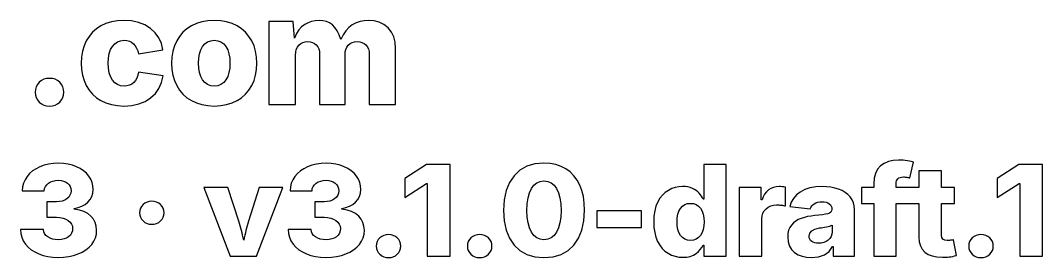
# Model space of a CAD drawing. Header units: metres. Extents: x 0.8 to 79.1, y 0.8 to 12.
# Drawn here: x 41.35 to 79.08, y 1.8 to 10.56 of the extents above; entities that cross this region are included whole.
import ezdxf

# ---------------------------------------------------------------- set-up
doc = ezdxf.new("R2010")
doc.units = ezdxf.units.M

msp = doc.modelspace()

# ---------------------------------------------------------------- linework, layer by layer
for p, q in [((44.1536, 10.2516), (44.0076, 10.1228)), ((44.32, 10.3608), (44.1536, 10.2516)), ((44.5053, 10.4477), (44.32, 10.3608)), ((44.7078, 10.5098), (44.5053, 10.4477)), ((44.9274, 10.547), (44.7078, 10.5098)), ((45.1643, 10.5594), (44.9274, 10.547)), ((45.451, 10.5411), (45.1643, 10.5594)), ((45.7108, 10.4861), (45.451, 10.5411)), ((45.9439, 10.3945), (45.7108, 10.4861)), ((46.1501, 10.2663), (45.9439, 10.3945)), ((46.3234, 10.1067), (46.1501, 10.2663)), ((47.4924, 10.2516), (47.3465, 10.1228)), ((47.6589, 10.3608), (47.4924, 10.2516)), ((47.8442, 10.4477), (47.6589, 10.3608)), ((48.0466, 10.5098), (47.8442, 10.4477)), ((48.2663, 10.547), (48.0466, 10.5098)), ((48.5031, 10.5594), (48.2663, 10.547)), ((48.7399, 10.547), (48.5031, 10.5594)), ((48.9592, 10.5098), (48.7399, 10.547)), ((49.1613, 10.4477), (48.9592, 10.5098)), ((49.3459, 10.3608), (49.1613, 10.4477)), ((49.5118, 10.2516), (49.3459, 10.3608)), ((49.6573, 10.1228), (49.5118, 10.2516)), ((51.4208, 10.5211), (50.5205, 10.5211)), ((50.5205, 10.5211), (50.5205, 7.45805)), ((51.4657, 9.91286), (51.4208, 10.5211)), ((51.6238, 10.2098), (51.5375, 10.0734)), ((51.7247, 10.322), (51.6238, 10.2098)), ((51.8401, 10.4101), (51.7247, 10.322)), ((51.9652, 10.4767), (51.8401, 10.4101)), ((52.095, 10.5242), (51.9652, 10.4767)), ((52.2296, 10.5527), (52.095, 10.5242)), ((52.3688, 10.5622), (52.2296, 10.5527)), ((52.5113, 10.5517), (52.3688, 10.5622)), ((52.6413, 10.5204), (52.5113, 10.5517)), ((52.7588, 10.4682), (52.6413, 10.5204)), ((52.8639, 10.3951), (52.7588, 10.4682)), ((52.9576, 10.2985), (52.8639, 10.3951)), ((53.0409, 10.1759), (52.9576, 10.2985)), ((53.4677, 10.3003), (53.3537, 10.1776)), ((53.5987, 10.3964), (53.4677, 10.3003)), ((53.7406, 10.4689), (53.5987, 10.3964)), ((53.8873, 10.5208), (53.7406, 10.4689)), ((54.0386, 10.5518), (53.8873, 10.5208)), ((54.1947, 10.5622), (54.0386, 10.5518)), ((54.405, 10.5449), (54.1947, 10.5622)), ((54.5954, 10.493), (54.405, 10.5449)), ((54.7661, 10.4065), (54.5954, 10.493)), ((54.9169, 10.2855), (54.7661, 10.4065)), ((55.0403, 10.1341), (54.9169, 10.2855)), ((43.8822, 9.97423), (43.7773, 9.806)), ((44.0076, 10.1228), (43.8822, 9.97423)), ((44.9265, 9.77211), (45.0431, 9.81398)), ((45.0431, 9.81398), (45.1755, 9.82794)), ((45.1755, 9.82794), (45.2783, 9.81972)), ((45.2783, 9.81972), (45.3707, 9.79506)), ((46.4576, 9.92107), (46.3234, 10.1067)), ((46.5527, 9.70941), (46.4576, 9.92107)), ((47.2211, 9.97423), (47.1161, 9.806)), ((47.3465, 10.1228), (47.2211, 9.97423)), ((48.2556, 9.7704), (48.3711, 9.81355)), ((48.3711, 9.81355), (48.5031, 9.82794)), ((48.5031, 9.82794), (48.6351, 9.81355)), ((48.6351, 9.81355), (48.7506, 9.7704)), ((49.7824, 9.97423), (49.6573, 10.1228)), ((49.8872, 9.806), (49.7824, 9.97423)), ((51.5375, 10.0734), (51.4657, 9.91286)), ((53.1139, 10.0272), (53.0409, 10.1759)), ((53.1766, 9.85258), (53.1139, 10.0272)), ((53.2566, 10.0284), (53.1766, 9.85258)), ((53.3537, 10.1776), (53.2566, 10.0284)), ((55.1284, 9.9567), (55.0403, 10.1341)), ((55.1812, 9.75327), (55.1284, 9.9567)), ((43.6945, 9.62073), (43.6353, 9.42108)), ((43.7773, 9.806), (43.6945, 9.62073)), ((44.625, 9.33784), (44.6732, 9.4821)), ((44.6732, 9.4821), (44.7407, 9.60461)), ((44.7407, 9.60461), (44.8257, 9.70232)), ((44.8257, 9.70232), (44.9265, 9.77211)), ((45.3707, 9.79506), (45.4529, 9.75395)), ((45.4529, 9.75395), (45.5246, 9.6964)), ((45.5246, 9.6964), (45.5859, 9.62381)), ((45.5859, 9.62381), (45.6365, 9.53751)), ((45.6365, 9.53751), (45.6764, 9.4375)), ((45.6764, 9.4375), (45.7056, 9.32381)), ((45.7056, 9.32381), (46.6087, 9.47174)), ((46.6087, 9.47174), (46.5527, 9.70941)), ((47.0333, 9.62073), (46.9742, 9.42108)), ((47.1161, 9.806), (47.0333, 9.62073)), ((47.9625, 9.32928), (48.009, 9.47313)), ((48.009, 9.47313), (48.074, 9.59779)), ((48.074, 9.59779), (48.1565, 9.69847)), ((48.1565, 9.69847), (48.2556, 9.7704)), ((48.7506, 9.7704), (48.8497, 9.69847)), ((48.8497, 9.69847), (48.9322, 9.59779)), ((48.9322, 9.59779), (48.9973, 9.47313)), ((48.9973, 9.47313), (49.0437, 9.32928)), ((49.9701, 9.62073), (49.8872, 9.806)), ((50.0292, 9.42108), (49.9701, 9.62073)), ((51.5073, 9.39093), (51.5313, 9.49092)), ((51.5313, 9.49092), (51.5711, 9.57722)), ((51.5711, 9.57722), (51.627, 9.64983)), ((51.627, 9.64983), (51.6952, 9.70737)), ((51.6952, 9.70737), (51.7725, 9.74847)), ((51.7725, 9.74847), (51.8586, 9.77315)), ((51.8586, 9.77315), (51.9537, 9.78136)), ((51.9537, 9.78136), (52.046, 9.77356)), ((52.046, 9.77356), (52.1294, 9.75018)), ((52.1294, 9.75018), (52.2038, 9.71123)), ((52.2038, 9.71123), (52.2693, 9.65669)), ((52.2693, 9.65669), (52.3226, 9.58896)), ((52.3226, 9.58896), (52.3608, 9.51045)), ((52.3608, 9.51045), (52.3837, 9.42114)), ((53.3384, 9.4006), (53.361, 9.494)), ((53.361, 9.494), (53.3987, 9.57661)), ((53.3987, 9.57661), (53.4514, 9.64845)), ((53.4514, 9.64845), (53.5172, 9.70659)), ((53.5172, 9.70659), (53.5938, 9.74814)), ((53.5938, 9.74814), (53.6813, 9.77306)), ((53.6813, 9.77306), (53.7796, 9.78136)), ((53.7796, 9.78136), (53.8721, 9.77382)), ((53.8721, 9.77382), (53.956, 9.75122)), ((53.956, 9.75122), (54.0312, 9.71355)), ((54.0312, 9.71355), (54.0979, 9.66081)), ((54.0979, 9.66081), (54.1525, 9.59351)), ((54.1525, 9.59351), (54.1916, 9.51218)), ((54.1916, 9.51218), (54.215, 9.41679)), ((55.1988, 9.52382), (55.1812, 9.75327)), ((55.1988, 7.45805), (55.1988, 9.52382)), ((43.5998, 9.20703), (43.588, 8.97859)), ((43.6353, 9.42108), (43.5998, 9.20703)), ((44.5865, 8.98409), (44.5961, 9.17183)), ((44.5961, 9.17183), (44.625, 9.33784)), ((46.9387, 9.20703), (46.9268, 8.97859)), ((46.9742, 9.42108), (46.9387, 9.20703)), ((47.9254, 8.98409), (47.9346, 9.16628)), ((47.9346, 9.16628), (47.9625, 9.32928)), ((49.0437, 9.32928), (49.0716, 9.16628)), ((49.0716, 9.16628), (49.0809, 8.98409)), ((50.0647, 9.20703), (50.0292, 9.42108)), ((50.0766, 8.97859), (50.0647, 9.20703)), ((51.4994, 9.27722), (51.5073, 9.39093)), ((51.4994, 7.45805), (51.4994, 9.27722)), ((52.3837, 9.42114), (52.3913, 9.32106)), ((52.3913, 9.32106), (52.3913, 7.45805)), ((53.3308, 9.29642), (53.3384, 9.4006)), ((53.3308, 7.45805), (53.3308, 9.29642)), ((54.215, 9.41679), (54.2227, 9.30736)), ((54.2227, 9.30736), (54.2227, 7.45805)), ((43.588, 8.97859), (43.5998, 8.75026)), ((43.5998, 8.75026), (43.6353, 8.53648)), ((44.5961, 8.79718), (44.5865, 8.98409)), ((44.625, 8.631), (44.5961, 8.79718)), ((46.9268, 8.97859), (46.9387, 8.75026)), ((46.9387, 8.75026), (46.9742, 8.53648)), ((47.9346, 8.80165), (47.9254, 8.98409)), ((47.9625, 8.63786), (47.9346, 8.80165)), ((49.0716, 8.80165), (49.0437, 8.63786)), ((49.0809, 8.98409), (49.0716, 8.80165)), ((50.0292, 8.53648), (50.0647, 8.75026)), ((50.0647, 8.75026), (50.0766, 8.97859)), ((42.1247, 8.34), (42.0438, 8.27586)), ((42.2145, 8.38582), (42.1247, 8.34)), ((42.3133, 8.4133), (42.2145, 8.38582)), ((42.421, 8.42247), (42.3133, 8.4133)), ((42.5287, 8.4133), (42.421, 8.42247)), ((42.6275, 8.38582), (42.5287, 8.4133)), ((42.7173, 8.34), (42.6275, 8.38582)), ((42.7982, 8.27586), (42.7173, 8.34)), ((43.6353, 8.53648), (43.6945, 8.33725)), ((43.6945, 8.33725), (43.7773, 8.15256)), ((44.6732, 8.48552), (44.625, 8.631)), ((44.7407, 8.36078), (44.6732, 8.48552)), ((44.8257, 8.2607), (44.7407, 8.36078)), ((45.5898, 8.34438), (45.5275, 8.26903)), ((45.6407, 8.43341), (45.5898, 8.34438)), ((45.6802, 8.53615), (45.6407, 8.43341)), ((45.7084, 8.65257), (45.6802, 8.53615)), ((46.6115, 8.51013), (45.7084, 8.65257)), ((46.5556, 8.2662), (46.6115, 8.51013)), ((46.9742, 8.53648), (47.0333, 8.33725)), ((47.0333, 8.33725), (47.1161, 8.15256)), ((48.009, 8.49274), (47.9625, 8.63786)), ((48.074, 8.36627), (48.009, 8.49274)), ((48.1565, 8.26379), (48.074, 8.36627)), ((48.9322, 8.36627), (48.8497, 8.26379)), ((48.9973, 8.49274), (48.9322, 8.36627)), ((49.0437, 8.63786), (48.9973, 8.49274)), ((49.8872, 8.15256), (49.9701, 8.33725)), ((49.9701, 8.33725), (50.0292, 8.53648)), ((41.9005, 8.01517), (41.8909, 7.91013)), ((41.9291, 8.11115), (41.9005, 8.01517)), ((41.9769, 8.19804), (41.9291, 8.11115)), ((42.0438, 8.27586), (41.9769, 8.19804)), ((42.8651, 8.19804), (42.7982, 8.27586)), ((42.9129, 8.11115), (42.8651, 8.19804)), ((42.9415, 8.01517), (42.9129, 8.11115)), ((42.9511, 7.91013), (42.9415, 8.01517)), ((43.7773, 8.15256), (43.8822, 7.98492)), ((43.8822, 7.98492), (44.0076, 7.83681)), ((44.9265, 8.18922), (44.8257, 8.2607)), ((45.0431, 8.14633), (44.9265, 8.18922)), ((45.1755, 8.13203), (45.0431, 8.14633)), ((45.2785, 8.14059), (45.1755, 8.13203)), ((45.3714, 8.16629), (45.2785, 8.14059)), ((45.4545, 8.20909), (45.3714, 8.16629)), ((45.5275, 8.26903), (45.4545, 8.20909)), ((46.327, 7.86003), (46.4607, 8.0495)), ((46.4607, 8.0495), (46.5556, 8.2662)), ((47.1161, 8.15256), (47.2211, 7.98492)), ((47.2211, 7.98492), (47.3465, 7.83681)), ((48.2556, 8.1906), (48.1565, 8.26379)), ((48.3711, 8.14668), (48.2556, 8.1906)), ((48.5031, 8.13203), (48.3711, 8.14668)), ((48.6351, 8.14668), (48.5031, 8.13203)), ((48.7506, 8.1906), (48.6351, 8.14668)), ((48.8497, 8.26379), (48.7506, 8.1906)), ((49.6573, 7.83681), (49.7824, 7.98492)), ((49.7824, 7.98492), (49.8872, 8.15256)), ((41.8909, 7.91013), (41.9005, 7.80627)), ((41.9005, 7.80627), (41.9291, 7.71114)), ((41.9291, 7.71114), (41.9769, 7.62476)), ((41.9769, 7.62476), (42.0438, 7.5471)), ((42.0438, 7.5471), (42.1247, 7.48297)), ((42.7173, 7.48297), (42.7982, 7.5471)), ((42.7982, 7.5471), (42.8651, 7.62476)), ((42.8651, 7.62476), (42.9129, 7.71114)), ((42.9129, 7.71114), (42.9415, 7.80627)), ((42.9415, 7.80627), (42.9511, 7.91013)), ((44.0076, 7.83681), (44.1536, 7.70822)), ((44.1536, 7.70822), (44.32, 7.59914)), ((44.32, 7.59914), (44.5053, 7.51225)), ((45.7147, 7.47485), (45.9483, 7.56775)), ((45.9483, 7.56775), (46.1543, 7.69778)), ((46.1543, 7.69778), (46.327, 7.86003)), ((47.3465, 7.83681), (47.4924, 7.70822)), ((47.4924, 7.70822), (47.6589, 7.59914)), ((47.6589, 7.59914), (47.8442, 7.51225)), ((49.1613, 7.51225), (49.3459, 7.59914)), ((49.3459, 7.59914), (49.5118, 7.70822)), ((49.5118, 7.70822), (49.6573, 7.83681)), ((42.1247, 7.48297), (42.2145, 7.43718)), ((42.2145, 7.43718), (42.3133, 7.4097)), ((42.3133, 7.4097), (42.421, 7.40053)), ((42.421, 7.40053), (42.5287, 7.4097)), ((42.5287, 7.4097), (42.6275, 7.43718)), ((42.6275, 7.43718), (42.7173, 7.48297)), ((44.5053, 7.51225), (44.7078, 7.45018)), ((44.7078, 7.45018), (44.9274, 7.41295)), ((44.9274, 7.41295), (45.1643, 7.40053)), ((45.1643, 7.40053), (45.4533, 7.41911)), ((45.4533, 7.41911), (45.7147, 7.47485)), ((47.8442, 7.51225), (48.0466, 7.45018)), ((48.0466, 7.45018), (48.2663, 7.41295)), ((48.2663, 7.41295), (48.5031, 7.40053)), ((48.5031, 7.40053), (48.7399, 7.41295)), ((48.7399, 7.41295), (48.9592, 7.45018)), ((48.9592, 7.45018), (49.1613, 7.51225)), ((50.5205, 7.45805), (51.4994, 7.45805)), ((52.3913, 7.45805), (53.3308, 7.45805)), ((54.2227, 7.45805), (55.1988, 7.45805)), ((42.7512, 5.28662), (42.5646, 5.27844)), ((42.9349, 5.27864), (42.7512, 5.28662)), ((52.6339, 5.28662), (52.4474, 5.27844)), ((52.8176, 5.27864), (52.6339, 5.28662)), ((60.6745, 5.28662), (60.3404, 5.25787)), ((60.902, 5.27367), (60.6745, 5.28662)), ((73.3911, 5.34636), (73.2363, 5.27875)), ((73.5646, 5.38692), (73.3911, 5.34636)), ((73.7566, 5.40044), (73.5646, 5.38692)), ((73.8439, 5.3988), (73.7566, 5.40044)), ((73.9285, 5.39389), (73.8439, 5.3988)), ((74.0105, 5.38571), (73.9285, 5.39389)), ((74.0897, 5.37425), (74.0105, 5.38571)), ((74.1625, 5.36153), (74.0897, 5.37425)), ((74.2251, 5.3495), (74.1625, 5.36153)), ((74.1855, 4.74695), (74.3197, 5.32759)), ((74.2775, 5.3382), (74.2251, 5.3495)), ((74.3197, 5.32759), (74.2775, 5.3382)), ((41.798, 4.99998), (41.6873, 4.90356)), ((41.9246, 5.08401), (41.798, 4.99998)), ((42.067, 5.15567), (41.9246, 5.08401)), ((42.2225, 5.21295), (42.067, 5.15567)), ((42.3884, 5.25388), (42.2225, 5.21295)), ((42.5646, 5.27844), (42.3884, 5.25388)), ((43.1073, 5.25475), (42.9349, 5.27864)), ((43.2686, 5.21489), (43.1073, 5.25475)), ((43.4186, 5.1591), (43.2686, 5.21489)), ((43.555, 5.08957), (43.4186, 5.1591)), ((43.6756, 5.00851), (43.555, 5.08957)), ((43.7803, 4.91592), (43.6756, 5.00851)), ((43.8691, 4.81181), (43.7803, 4.91592)), ((51.6808, 4.99998), (51.5701, 4.90356)), ((51.8073, 5.08401), (51.6808, 4.99998)), ((51.9498, 5.15567), (51.8073, 5.08401)), ((52.1053, 5.21295), (51.9498, 5.15567)), ((52.2712, 5.25388), (52.1053, 5.21295)), ((52.4474, 5.27844), (52.2712, 5.25388)), ((52.9901, 5.25475), (52.8176, 5.27864)), ((53.1513, 5.21489), (52.9901, 5.25475)), ((53.3013, 5.1591), (53.1513, 5.21489)), ((53.4378, 5.08957), (53.3013, 5.1591)), ((53.5583, 5.00851), (53.4378, 5.08957)), ((53.663, 4.91592), (53.5583, 5.00851)), ((53.7518, 4.81181), (53.663, 4.91592)), ((56.3338, 5.24106), (55.5381, 4.72189)), ((57.2085, 5.24106), (56.3338, 5.24106)), ((57.2085, 1.84825), (57.2085, 5.24106)), ((59.7886, 5.02786), (59.5709, 4.82661)), ((60.0451, 5.17162), (59.7886, 5.02786)), ((60.3404, 5.25787), (60.0451, 5.17162)), ((61.1124, 5.23482), (60.902, 5.27367)), ((61.3058, 5.17004), (61.1124, 5.23482)), ((61.482, 5.07938), (61.3058, 5.17004)), ((61.64, 4.96432), (61.482, 5.07938)), ((61.7783, 4.82635), (61.64, 4.96432)), ((67.4039, 5.24106), (66.57, 5.24106)), ((66.57, 5.24106), (66.57, 3.95679)), ((67.4039, 1.84825), (67.4039, 5.24106)), ((72.9095, 4.91258), (72.8618, 4.73541)), ((72.9888, 5.06215), (72.9095, 4.91258)), ((73.0999, 5.18411), (72.9888, 5.06215)), ((73.2363, 5.27875), (73.0999, 5.18411)), ((75.351, 4.99971), (74.5146, 4.99971)), ((74.5146, 4.99971), (74.5146, 4.394)), ((75.351, 4.394), (75.351, 4.99971)), ((78.2054, 5.24106), (77.4098, 4.72189)), ((79.0801, 5.24106), (78.2054, 5.24106)), ((79.0801, 1.84825), (79.0801, 5.24106)), ((41.4616, 4.54713), (41.4283, 4.4101)), ((41.5164, 4.67535), (41.4616, 4.54713)), ((41.5925, 4.79475), (41.5164, 4.67535)), ((41.6873, 4.90356), (41.5925, 4.79475)), ((42.3152, 4.49089), (42.3809, 4.54881)), ((42.3809, 4.54881), (42.4601, 4.59564)), ((42.4601, 4.59564), (42.5478, 4.62909)), ((42.5478, 4.62909), (42.644, 4.64915)), ((42.644, 4.64915), (42.7488, 4.65585)), ((42.7488, 4.65585), (42.847, 4.64909)), ((42.847, 4.64909), (42.9357, 4.62881)), ((42.9357, 4.62881), (43.0148, 4.59502)), ((43.0148, 4.59502), (43.0843, 4.5477)), ((43.0843, 4.5477), (43.1409, 4.48958)), ((43.9398, 4.69847), (43.8691, 4.81181)), ((43.9904, 4.57816), (43.9398, 4.69847)), ((44.0207, 4.45085), (43.9904, 4.57816)), ((51.3443, 4.54713), (51.311, 4.4101)), ((51.3991, 4.67535), (51.3443, 4.54713)), ((51.4753, 4.79475), (51.3991, 4.67535)), ((51.5701, 4.90356), (51.4753, 4.79475)), ((52.198, 4.49089), (52.2636, 4.54881)), ((52.2636, 4.54881), (52.3428, 4.59564)), ((52.3428, 4.59564), (52.4305, 4.62909)), ((52.4305, 4.62909), (52.5267, 4.64915)), ((52.5267, 4.64915), (52.6315, 4.65585)), ((52.6315, 4.65585), (52.7298, 4.64909)), ((52.7298, 4.64909), (52.8184, 4.62881)), ((52.8184, 4.62881), (52.8975, 4.59502)), ((52.8975, 4.59502), (52.967, 4.5477)), ((52.967, 4.5477), (53.0236, 4.48958)), ((53.8226, 4.69847), (53.7518, 4.81181)), ((53.8731, 4.57816), (53.8226, 4.69847)), ((53.9035, 4.45085), (53.8731, 4.57816)), ((55.5381, 4.72189), (55.5381, 4.01602)), ((55.5381, 4.01602), (56.3409, 4.54199)), ((56.3409, 4.54199), (56.3649, 4.54199)), ((56.3649, 4.54199), (56.3649, 1.84825)), ((59.3974, 4.57387), (59.2735, 4.27557)), ((59.5709, 4.82661), (59.3974, 4.57387)), ((60.2997, 4.47363), (60.4073, 4.56221)), ((60.4073, 4.56221), (60.5322, 4.61537)), ((60.5322, 4.61537), (60.6745, 4.63309)), ((60.6745, 4.63309), (60.8178, 4.61537)), ((60.8178, 4.61537), (60.9435, 4.56221)), ((60.9435, 4.56221), (61.0515, 4.47363)), ((61.897, 4.66547), (61.7783, 4.82635)), ((61.9961, 4.48166), (61.897, 4.66547)), ((72.8618, 4.73541), (72.846, 4.53061)), ((72.846, 4.53061), (72.846, 4.394)), ((73.6775, 4.53746), (73.6812, 4.59033)), ((73.6775, 4.394), (73.6775, 4.53746)), ((73.6812, 4.59033), (73.6922, 4.63736)), ((73.6922, 4.63736), (73.7105, 4.67856)), ((73.7105, 4.67856), (73.7362, 4.7139)), ((73.7362, 4.7139), (73.7712, 4.74229)), ((73.7712, 4.74229), (73.8174, 4.76257)), ((73.8174, 4.76257), (73.8748, 4.77475)), ((73.8748, 4.77475), (73.9435, 4.77881)), ((73.9435, 4.77881), (73.9758, 4.77817)), ((73.9758, 4.77817), (74.0082, 4.77625)), ((74.0082, 4.77625), (74.0405, 4.77304)), ((74.0405, 4.77304), (74.0729, 4.76857)), ((74.0729, 4.76857), (74.1042, 4.76337)), ((74.1042, 4.76337), (74.1334, 4.75804)), ((74.1334, 4.75804), (74.1605, 4.75256)), ((74.1605, 4.75256), (74.1855, 4.74695)), ((77.4098, 4.72189), (77.4098, 4.01602)), ((77.4098, 4.01602), (78.2126, 4.54199)), ((78.2126, 4.54199), (78.2366, 4.54199)), ((78.2366, 4.54199), (78.2366, 1.84825)), ((41.4283, 4.4101), (41.4164, 4.26422)), ((41.4164, 4.26422), (42.2288, 4.26422)), ((42.2288, 4.26422), (42.2392, 4.3486)), ((42.2392, 4.3486), (42.268, 4.42416)), ((42.268, 4.42416), (42.3152, 4.49089)), ((43.1409, 4.48958), (43.1813, 4.42332)), ((43.2042, 4.18074), (43.1759, 4.10339)), ((43.1813, 4.42332), (43.2056, 4.34897)), ((43.2137, 4.26649), (43.2042, 4.18074)), ((43.2056, 4.34897), (43.2137, 4.26649)), ((43.982, 4.05641), (44.0186, 4.18039)), ((44.0186, 4.18039), (44.0308, 4.31659)), ((44.0308, 4.31659), (44.0207, 4.45085)), ((49.0047, 4.394), (48.1228, 4.394)), ((48.1228, 4.394), (49.0934, 1.84825)), ((49.4049, 3.14844), (49.0047, 4.394)), ((50.1645, 4.394), (49.7715, 3.14844)), ((50.0615, 1.84825), (51.0368, 4.394)), ((51.0368, 4.394), (50.1645, 4.394)), ((51.311, 4.4101), (51.2991, 4.26422)), ((51.2991, 4.26422), (52.1115, 4.26422)), ((52.1115, 4.26422), (52.1219, 4.3486)), ((52.1219, 4.3486), (52.1507, 4.42416)), ((52.1507, 4.42416), (52.198, 4.49089)), ((53.0236, 4.48958), (53.0641, 4.42332)), ((53.087, 4.18074), (53.0587, 4.10339)), ((53.0641, 4.42332), (53.0883, 4.34897)), ((53.0964, 4.26649), (53.087, 4.18074)), ((53.0883, 4.34897), (53.0964, 4.26649)), ((53.8648, 4.05641), (53.9014, 4.18039)), ((53.9014, 4.18039), (53.9136, 4.31659)), ((53.9136, 4.31659), (53.9035, 4.45085)), ((59.2735, 4.27557), (59.1991, 3.93176)), ((60.0874, 4.00606), (60.1383, 4.19284)), ((60.1383, 4.19284), (60.2095, 4.34959)), ((60.2095, 4.34959), (60.2997, 4.47363)), ((61.0515, 4.47363), (61.1418, 4.34959)), ((61.1418, 4.34959), (61.2131, 4.19284)), ((61.2131, 4.19284), (61.264, 4.00606)), ((62.0742, 4.27652), (61.9961, 4.48166)), ((62.13, 4.05159), (62.0742, 4.27652)), ((65.1518, 4.20485), (65.0477, 4.10651)), ((65.2676, 4.2847), (65.1518, 4.20485)), ((65.3915, 4.34647), (65.2676, 4.2847)), ((65.5201, 4.39059), (65.3915, 4.34647)), ((65.6533, 4.41705), (65.5201, 4.39059)), ((65.7912, 4.42589), (65.6533, 4.41705)), ((65.8939, 4.42154), (65.7912, 4.42589)), ((65.9889, 4.40852), (65.8939, 4.42154)), ((66.076, 4.38681), (65.9889, 4.40852)), ((66.1554, 4.35641), (66.076, 4.38681)), ((66.2275, 4.31927), (66.1554, 4.35641)), ((66.2929, 4.2773), (66.2275, 4.31927)), ((66.3515, 4.23047), (66.2929, 4.2773)), ((66.4034, 4.1788), (66.3515, 4.23047)), ((66.4491, 4.12436), (66.4034, 4.1788)), ((68.6965, 4.394), (67.8842, 4.394)), ((67.8842, 4.394), (67.8842, 1.84825)), ((68.6965, 3.92949), (68.6965, 4.394)), ((68.8864, 4.23347), (68.8208, 4.14809)), ((68.9637, 4.30293), (68.8864, 4.23347)), ((69.0504, 4.35672), (68.9637, 4.30293)), ((69.1438, 4.39514), (69.0504, 4.35672)), ((69.2439, 4.4182), (69.1438, 4.39514)), ((69.3508, 4.42589), (69.2439, 4.4182)), ((69.4114, 4.42418), (69.3508, 4.42589)), ((69.4712, 4.41905), (69.4114, 4.42418)), ((69.53, 4.41051), (69.4712, 4.41905)), ((69.588, 4.39856), (69.53, 4.41051)), ((69.588, 3.70634), (69.588, 4.39856)), ((70.135, 4.22208), (69.9954, 4.11258)), ((70.3012, 4.31125), (70.135, 4.22208)), ((70.4918, 4.37494), (70.3012, 4.31125)), ((70.7068, 4.41315), (70.4918, 4.37494)), ((70.9462, 4.42589), (70.7068, 4.41315)), ((71.1088, 4.41977), (70.9462, 4.42589)), ((71.2634, 4.4014), (71.1088, 4.41977)), ((71.4101, 4.37079), (71.2634, 4.4014)), ((71.5489, 4.32794), (71.4101, 4.37079)), ((71.6768, 4.27322), (71.5489, 4.32794)), ((71.7909, 4.20697), (71.6768, 4.27322)), ((71.8913, 4.1292), (71.7909, 4.20697)), ((72.846, 4.394), (72.3954, 4.394)), ((72.3954, 4.394), (72.3954, 3.80424)), ((74.5146, 4.394), (73.6775, 4.394)), ((75.8327, 4.394), (75.351, 4.394)), ((75.8327, 3.80424), (75.8327, 4.394)), ((42.6745, 3.86116), (42.327, 3.86116)), ((42.327, 3.86116), (42.327, 3.28734)), ((42.7877, 3.86821), (42.6745, 3.86116)), ((42.8901, 3.88934), (42.7877, 3.86821)), ((42.9818, 3.92456), (42.8901, 3.88934)), ((43.0627, 3.97388), (42.9818, 3.92456)), ((43.1287, 4.03444), (43.0627, 3.97388)), ((43.1759, 4.10339), (43.1287, 4.03444)), ((43.7308, 3.76082), (43.8355, 3.84521)), ((43.8355, 3.84521), (43.921, 3.9447)), ((43.921, 3.9447), (43.982, 4.05641)), ((45.9439, 3.81085), (45.8748, 3.75755)), ((46.0207, 3.84894), (45.9439, 3.81085)), ((46.1051, 3.87178), (46.0207, 3.84894)), ((46.1971, 3.87939), (46.1051, 3.87178)), ((46.2892, 3.87178), (46.1971, 3.87939)), ((46.3736, 3.84894), (46.2892, 3.87178)), ((46.4503, 3.81085), (46.3736, 3.84894)), ((46.5194, 3.75755), (46.4503, 3.81085)), ((52.5572, 3.86116), (52.2097, 3.86116)), ((52.2097, 3.86116), (52.2097, 3.28734)), ((52.6704, 3.86821), (52.5572, 3.86116)), ((52.7729, 3.88934), (52.6704, 3.86821)), ((52.8645, 3.92456), (52.7729, 3.88934)), ((52.9454, 3.97388), (52.8645, 3.92456)), ((53.0115, 4.03444), (52.9454, 3.97388)), ((53.0587, 4.10339), (53.0115, 4.03444)), ((53.6135, 3.76082), (53.7183, 3.84521)), ((53.7183, 3.84521), (53.8037, 3.9447)), ((53.8037, 3.9447), (53.8648, 4.05641)), ((59.1991, 3.93176), (59.1743, 3.54239)), ((60.0466, 3.54239), (60.0568, 3.78925)), ((60.0568, 3.78925), (60.0874, 4.00606)), ((61.264, 4.00606), (61.2945, 3.78925)), ((61.2945, 3.78925), (61.3047, 3.54239)), ((62.1635, 3.80688), (62.13, 4.05159)), ((62.1746, 3.54239), (62.1635, 3.80688)), ((64.8746, 3.85431), (64.809, 3.69992)), ((64.9553, 3.98965), (64.8746, 3.85431)), ((65.0477, 4.10651), (64.9553, 3.98965)), ((65.8699, 3.75728), (65.9696, 3.79251)), ((65.9696, 3.79251), (66.0835, 3.80424)), ((66.0835, 3.80424), (66.1967, 3.79272)), ((66.1967, 3.79272), (66.2965, 3.75813)), ((66.4888, 4.06921), (66.4491, 4.12436)), ((66.5227, 4.01337), (66.4888, 4.06921)), ((66.5508, 3.95679), (66.5227, 4.01337)), ((66.57, 3.95679), (66.5508, 3.95679)), ((68.7253, 3.92949), (68.6965, 3.92949)), ((68.7672, 4.04675), (68.7253, 3.92949)), ((68.8208, 4.14809), (68.7672, 4.04675)), ((69.8019, 3.84787), (69.748, 3.69267)), ((69.8843, 3.98784), (69.8019, 3.84787)), ((69.9954, 4.11258), (69.8843, 3.98784)), ((70.6001, 3.75214), (70.6515, 3.79056)), ((70.6515, 3.79056), (70.7117, 3.82144)), ((70.7117, 3.82144), (70.7797, 3.84351)), ((70.7797, 3.84351), (70.8555, 3.85675)), ((70.8555, 3.85675), (70.939, 3.86116)), ((70.939, 3.86116), (71.0195, 3.85669)), ((71.0195, 3.85669), (71.0909, 3.84323)), ((71.0909, 3.84323), (71.1531, 3.82082)), ((71.1531, 3.82082), (71.2062, 3.78944)), ((71.2062, 3.78944), (71.2487, 3.74982)), ((71.9779, 4.03989), (71.8913, 4.1292)), ((72.0476, 3.93964), (71.9779, 4.03989)), ((72.0974, 3.82899), (72.0476, 3.93964)), ((72.1273, 3.70796), (72.0974, 3.82899)), ((72.3954, 3.80424), (72.846, 3.80424)), ((72.846, 3.80424), (72.846, 1.84825)), ((73.6775, 1.84825), (73.6775, 3.80424)), ((73.6775, 3.80424), (74.5146, 3.80424)), ((74.5146, 3.80424), (74.5146, 2.55641)), ((75.351, 2.627), (75.351, 3.80424)), ((75.351, 3.80424), (75.8327, 3.80424)), ((43.3311, 3.61525), (43.4785, 3.64584)), ((43.3311, 3.59019), (43.3311, 3.61525)), ((43.5235, 3.55618), (43.3311, 3.59019)), ((43.4785, 3.64584), (43.6118, 3.69437)), ((43.6908, 3.50197), (43.5235, 3.55618)), ((43.6118, 3.69437), (43.7308, 3.76082)), ((43.8332, 3.42752), (43.6908, 3.50197)), ((43.9506, 3.33287), (43.8332, 3.42752)), ((45.7524, 3.54088), (45.7442, 3.45358)), ((45.7442, 3.45358), (45.7524, 3.36726)), ((45.7769, 3.62065), (45.7524, 3.54088)), ((45.8177, 3.69287), (45.7769, 3.62065)), ((45.8748, 3.75755), (45.8177, 3.69287)), ((46.5766, 3.69287), (46.5194, 3.75755)), ((46.6174, 3.62065), (46.5766, 3.69287)), ((46.6419, 3.54088), (46.6174, 3.62065)), ((46.65, 3.45358), (46.6419, 3.54088)), ((46.6419, 3.36726), (46.65, 3.45358)), ((53.2138, 3.61525), (53.3613, 3.64584)), ((53.2138, 3.59019), (53.2138, 3.61525)), ((53.4062, 3.55618), (53.2138, 3.59019)), ((53.3613, 3.64584), (53.4945, 3.69437)), ((53.5736, 3.50197), (53.4062, 3.55618)), ((53.4945, 3.69437), (53.6135, 3.76082)), ((53.716, 3.42752), (53.5736, 3.50197)), ((53.8333, 3.33287), (53.716, 3.42752)), ((59.1743, 3.54239), (59.1991, 3.15315)), ((60.0567, 3.29675), (60.0466, 3.54239)), ((61.3047, 3.54239), (61.2945, 3.29675)), ((62.15, 3.15408), (62.1746, 3.54239)), ((64.2734, 3.52872), (62.6271, 3.52872)), ((62.6271, 3.52872), (62.6271, 2.91618)), ((64.2734, 2.91618), (64.2734, 3.52872)), ((64.7622, 3.52586), (64.7342, 3.33218)), ((64.809, 3.69992), (64.7622, 3.52586)), ((65.5931, 3.26608), (65.6171, 3.39807)), ((65.6171, 3.39807), (65.6572, 3.51485)), ((65.6572, 3.51485), (65.7133, 3.61639)), ((65.7133, 3.61639), (65.7845, 3.69858)), ((65.7845, 3.69858), (65.8699, 3.75728)), ((66.2965, 3.75813), (66.383, 3.70049)), ((66.383, 3.70049), (66.4561, 3.61978)), ((66.4561, 3.61978), (66.5143, 3.5193)), ((66.5143, 3.5193), (66.5559, 3.40233)), ((66.5559, 3.40233), (66.5808, 3.26884)), ((68.73, 3.34569), (68.7585, 3.44331)), ((68.7585, 3.44331), (68.8061, 3.53014)), ((68.8061, 3.53014), (68.8727, 3.60611)), ((68.8727, 3.60611), (68.9538, 3.66789)), ((68.9538, 3.66789), (69.0449, 3.71201)), ((69.0449, 3.71201), (69.1461, 3.73848)), ((69.1461, 3.73848), (69.2573, 3.7473)), ((69.2573, 3.7473), (69.2969, 3.74666)), ((69.2969, 3.74666), (69.3391, 3.74475)), ((69.3391, 3.74475), (69.3838, 3.74155)), ((69.3838, 3.74155), (69.431, 3.73706)), ((69.431, 3.73706), (69.4772, 3.73131)), ((69.4772, 3.73131), (69.5188, 3.72426)), ((69.5188, 3.72426), (69.5557, 3.71594)), ((69.5557, 3.71594), (69.588, 3.70634)), ((69.748, 3.69267), (70.5053, 3.5993)), ((70.5053, 3.5993), (70.527, 3.65651)), ((70.527, 3.65651), (70.5586, 3.70744)), ((70.5586, 3.70744), (70.6001, 3.75214)), ((71.0701, 3.39914), (70.9603, 3.38156)), ((71.1559, 3.41829), (71.0701, 3.39914)), ((71.2204, 3.44313), (71.1559, 3.41829)), ((71.2664, 3.47778), (71.2204, 3.44313)), ((71.2487, 3.74982), (71.279, 3.70264)), ((71.2941, 3.52225), (71.2664, 3.47778)), ((71.279, 3.70264), (71.2972, 3.6479)), ((71.3033, 3.57654), (71.2941, 3.52225)), ((71.2972, 3.6479), (71.3033, 3.58563)), ((71.3033, 3.58563), (71.3033, 3.57654)), ((72.1372, 3.57654), (72.1273, 3.70796)), ((72.1372, 1.84825), (72.1372, 3.57654)), ((42.327, 3.28734), (42.6745, 3.28734)), ((42.6745, 3.28734), (42.8042, 3.28009)), ((42.8042, 3.28009), (42.9201, 3.2583)), ((42.9201, 3.2583), (43.0223, 3.22202)), ((43.0223, 3.22202), (43.1106, 3.1712)), ((43.1106, 3.1712), (43.1819, 3.10887)), ((43.1819, 3.10887), (43.2328, 3.03801)), ((43.2328, 3.03801), (43.2634, 2.9586)), ((44.0423, 3.22159), (43.9506, 3.33287)), ((44.1078, 3.09721), (44.0423, 3.22159)), ((44.1471, 2.95975), (44.1078, 3.09721)), ((45.7524, 3.36726), (45.7769, 3.28819)), ((45.7769, 3.28819), (45.8177, 3.2164)), ((45.8177, 3.2164), (45.8748, 3.15186)), ((45.8748, 3.15186), (45.9439, 3.09857)), ((45.9439, 3.09857), (46.0207, 3.0605)), ((46.0207, 3.0605), (46.1051, 3.03766)), ((46.1051, 3.03766), (46.1971, 3.03004)), ((46.1971, 3.03004), (46.2892, 3.03766)), ((46.2892, 3.03766), (46.3736, 3.0605)), ((46.3736, 3.0605), (46.4503, 3.09857)), ((46.4503, 3.09857), (46.5194, 3.15186)), ((46.5194, 3.15186), (46.5766, 3.2164)), ((46.5766, 3.2164), (46.6174, 3.28819)), ((46.6174, 3.28819), (46.6419, 3.36726)), ((49.4318, 3.06277), (49.4049, 3.14844)), ((49.4573, 2.97653), (49.4318, 3.06277)), ((49.7447, 3.06184), (49.7194, 2.9751)), ((49.7715, 3.14844), (49.7447, 3.06184)), ((52.2097, 3.28734), (52.5572, 3.28734)), ((52.5572, 3.28734), (52.6869, 3.28009)), ((52.6869, 3.28009), (52.8029, 3.2583)), ((52.8029, 3.2583), (52.905, 3.22202)), ((52.905, 3.22202), (52.9934, 3.1712)), ((52.9934, 3.1712), (53.0647, 3.10887)), ((53.0647, 3.10887), (53.1156, 3.03801)), ((53.1156, 3.03801), (53.1461, 2.9586)), ((53.925, 3.22159), (53.8333, 3.33287)), ((53.9906, 3.09721), (53.925, 3.22159)), ((54.0299, 2.95975), (53.9906, 3.09721)), ((59.1991, 3.15315), (59.2735, 2.80974)), ((60.0871, 3.08128), (60.0567, 3.29675)), ((60.1376, 2.89598), (60.0871, 3.08128)), ((61.264, 3.08128), (61.2131, 2.89598)), ((61.2945, 3.29675), (61.264, 3.08128)), ((62.0761, 2.81117), (62.15, 3.15408)), ((64.7342, 3.33218), (64.7248, 3.11885)), ((64.7248, 3.11885), (64.7338, 2.91144)), ((65.5851, 3.11885), (65.5931, 3.26608)), ((65.5931, 2.97156), (65.5851, 3.11885)), ((66.5808, 3.26884), (66.5892, 3.11885)), ((66.5892, 3.11885), (66.5808, 2.97063)), ((68.7205, 3.23724), (68.73, 3.34569)), ((68.7205, 1.84825), (68.7205, 3.23724)), ((69.8818, 3.08043), (69.8079, 3.00272)), ((69.967, 3.14731), (69.8818, 3.08043)), ((70.0634, 3.20338), (69.967, 3.14731)), ((70.171, 3.24863), (70.0634, 3.20338)), ((70.287, 3.28493), (70.171, 3.24863)), ((70.4085, 3.3141), (70.287, 3.28493)), ((70.5356, 3.33617), (70.4085, 3.3141)), ((70.6682, 3.3511), (70.5356, 3.33617)), ((70.8263, 3.36555), (70.6682, 3.3511)), ((70.9603, 3.38156), (70.8263, 3.36555)), ((42.1952, 2.83876), (41.3469, 2.83876)), ((41.3469, 2.83876), (41.3592, 2.69069)), ((41.3592, 2.69069), (41.3936, 2.55157)), ((42.207, 2.75751), (42.1952, 2.83876)), ((42.2377, 2.68449), (42.207, 2.75751)), ((42.2873, 2.61974), (42.2377, 2.68449)), ((43.2367, 2.70387), (43.1907, 2.63371)), ((43.2644, 2.78285), (43.2367, 2.70387)), ((43.2634, 2.9586), (43.2736, 2.87065)), ((43.2736, 2.87065), (43.2644, 2.78285)), ((44.115, 2.53221), (44.1489, 2.6665)), ((44.1602, 2.80919), (44.1471, 2.95975)), ((44.1489, 2.6665), (44.1602, 2.80919)), ((49.4815, 2.88971), (49.4573, 2.97653)), ((49.5043, 2.80234), (49.4815, 2.88971)), ((49.5264, 2.7141), (49.5043, 2.80234)), ((49.5484, 2.62473), (49.5264, 2.7141)), ((49.652, 2.71346), (49.6313, 2.62444)), ((49.6732, 2.80119), (49.652, 2.71346)), ((49.6956, 2.88821), (49.6732, 2.80119)), ((49.7194, 2.9751), (49.6956, 2.88821)), ((52.0779, 2.83876), (51.2296, 2.83876)), ((51.2296, 2.83876), (51.2419, 2.69069)), ((51.2419, 2.69069), (51.2764, 2.55157)), ((52.0898, 2.75751), (52.0779, 2.83876)), ((52.1205, 2.68449), (52.0898, 2.75751)), ((52.1701, 2.61974), (52.1205, 2.68449)), ((53.1195, 2.70387), (53.0734, 2.63371)), ((53.1471, 2.78285), (53.1195, 2.70387)), ((53.1461, 2.9586), (53.1563, 2.87065)), ((53.1563, 2.87065), (53.1471, 2.78285)), ((53.9978, 2.53221), (54.0317, 2.6665)), ((54.043, 2.80919), (54.0299, 2.95975)), ((54.0317, 2.6665), (54.043, 2.80919)), ((54.8435, 2.64218), (54.7591, 2.61932)), ((54.9355, 2.6498), (54.8435, 2.64218)), ((55.0275, 2.64218), (54.9355, 2.6498)), ((55.1119, 2.61932), (55.0275, 2.64218)), ((58.2087, 2.64218), (58.1243, 2.61932)), ((58.3007, 2.6498), (58.2087, 2.64218)), ((58.3927, 2.64218), (58.3007, 2.6498)), ((58.4771, 2.61932), (58.3927, 2.64218)), ((59.2735, 2.80974), (59.3974, 2.51216)), ((60.2084, 2.74084), (60.1376, 2.89598)), ((60.2982, 2.61833), (60.2084, 2.74084)), ((61.1418, 2.74084), (61.0515, 2.61833)), ((61.2131, 2.89598), (61.1418, 2.74084)), ((61.9529, 2.51366), (62.0761, 2.81117)), ((62.6271, 2.91618), (64.2734, 2.91618)), ((64.7338, 2.91144), (64.7607, 2.7218)), ((64.7607, 2.7218), (64.8057, 2.54996)), ((65.6171, 2.83934), (65.5931, 2.97156)), ((65.6572, 2.72223), (65.6171, 2.83934)), ((65.7133, 2.62018), (65.6572, 2.72223)), ((66.5137, 2.72072), (66.455, 2.61903)), ((66.5556, 2.83792), (66.5137, 2.72072)), ((66.5808, 2.97063), (66.5556, 2.83792)), ((69.6799, 2.68806), (69.6713, 2.55414)), ((69.7055, 2.80746), (69.6799, 2.68806)), ((69.7482, 2.91235), (69.7055, 2.80746)), ((69.8079, 3.00272), (69.7482, 2.91235)), ((70.4622, 2.59056), (70.4863, 2.70256)), ((70.4863, 2.70256), (70.5586, 2.79037)), ((70.5586, 2.79037), (70.6792, 2.85399)), ((70.6792, 2.85399), (70.848, 2.89342)), ((70.848, 2.89342), (70.9079, 2.90295)), ((70.9079, 2.90295), (70.9702, 2.91333)), ((70.9702, 2.91333), (71.0349, 2.92458)), ((71.0349, 2.92458), (71.102, 2.93668)), ((71.102, 2.93668), (71.1662, 2.94991)), ((71.1662, 2.94991), (71.2224, 2.96457)), ((71.2224, 2.96457), (71.2705, 2.98067)), ((71.2705, 2.98067), (71.3105, 2.99818)), ((71.3013, 2.66443), (71.2739, 2.58316)), ((71.3105, 2.75452), (71.3013, 2.66443)), ((71.3105, 2.99818), (71.3105, 2.75452)), ((76.7151, 2.64218), (76.6308, 2.61932)), ((76.8072, 2.6498), (76.7151, 2.64218)), ((76.8992, 2.64218), (76.8072, 2.6498)), ((76.9836, 2.61932), (76.8992, 2.64218)), ((41.3936, 2.55157), (41.4502, 2.42142)), ((41.4502, 2.42142), (41.529, 2.30023)), ((41.529, 2.30023), (41.6272, 2.18987)), ((42.3558, 2.56323), (42.2873, 2.61974)), ((42.4386, 2.51741), (42.3558, 2.56323)), ((42.5313, 2.4847), (42.4386, 2.51741)), ((42.6339, 2.46506), (42.5313, 2.4847)), ((42.7464, 2.45851), (42.6339, 2.46506)), ((42.8573, 2.46562), (42.7464, 2.45851)), ((42.9576, 2.48697), (42.8573, 2.46562)), ((43.0472, 2.52255), (42.9576, 2.48697)), ((43.1262, 2.57236), (43.0472, 2.52255)), ((43.1907, 2.63371), (43.1262, 2.57236)), ((43.8801, 2.18163), (43.9793, 2.28885)), ((43.9793, 2.28885), (44.0585, 2.40633)), ((44.0585, 2.40633), (44.115, 2.53221)), ((49.5701, 2.53421), (49.5484, 2.62473)), ((49.5918, 2.44257), (49.5701, 2.53421)), ((49.6113, 2.53413), (49.5918, 2.44257)), ((49.6313, 2.62444), (49.6113, 2.53413)), ((51.2764, 2.55157), (51.333, 2.42142)), ((51.333, 2.42142), (51.4118, 2.30023)), ((51.4118, 2.30023), (51.5099, 2.18987)), ((52.2385, 2.56323), (52.1701, 2.61974)), ((52.3213, 2.51741), (52.2385, 2.56323)), ((52.414, 2.4847), (52.3213, 2.51741)), ((52.5166, 2.46506), (52.414, 2.4847)), ((52.6291, 2.45851), (52.5166, 2.46506)), ((52.74, 2.46562), (52.6291, 2.45851)), ((52.8403, 2.48697), (52.74, 2.46562)), ((52.9299, 2.52255), (52.8403, 2.48697)), ((53.0089, 2.57236), (52.9299, 2.52255)), ((53.0734, 2.63371), (53.0089, 2.57236)), ((53.7628, 2.18163), (53.8621, 2.28885)), ((53.8621, 2.28885), (53.9412, 2.40633)), ((53.9412, 2.40633), (53.9978, 2.53221)), ((54.4908, 2.31128), (54.4826, 2.22397)), ((54.5153, 2.39104), (54.4908, 2.31128)), ((54.5561, 2.46327), (54.5153, 2.39104)), ((54.6132, 2.52794), (54.5561, 2.46327)), ((54.6823, 2.58125), (54.6132, 2.52794)), ((54.7591, 2.61932), (54.6823, 2.58125)), ((55.1887, 2.58125), (55.1119, 2.61932)), ((55.2578, 2.52794), (55.1887, 2.58125)), ((55.315, 2.46327), (55.2578, 2.52794)), ((55.3558, 2.39104), (55.315, 2.46327)), ((55.3802, 2.31128), (55.3558, 2.39104)), ((55.3884, 2.22397), (55.3802, 2.31128)), ((57.856, 2.31128), (57.8478, 2.22397)), ((57.8805, 2.39104), (57.856, 2.31128)), ((57.9213, 2.46327), (57.8805, 2.39104)), ((57.9784, 2.52794), (57.9213, 2.46327)), ((58.0475, 2.58125), (57.9784, 2.52794)), ((58.1243, 2.61932), (58.0475, 2.58125)), ((58.5539, 2.58125), (58.4771, 2.61932)), ((58.623, 2.52794), (58.5539, 2.58125)), ((58.6802, 2.46327), (58.623, 2.52794)), ((58.721, 2.39104), (58.6802, 2.46327)), ((58.7455, 2.31128), (58.721, 2.39104)), ((58.7536, 2.22397), (58.7455, 2.31128)), ((59.3974, 2.51216), (59.5709, 2.26041)), ((60.4058, 2.53081), (60.2982, 2.61833)), ((60.5312, 2.4783), (60.4058, 2.53081)), ((60.6745, 2.4608), (60.5312, 2.4783)), ((60.8178, 2.4783), (60.6745, 2.4608)), ((60.9435, 2.53081), (60.8178, 2.4783)), ((61.0515, 2.61833), (60.9435, 2.53081)), ((61.7804, 2.26155), (61.9529, 2.51366)), ((64.8057, 2.54996), (64.8686, 2.39589)), ((64.8686, 2.39589), (64.9468, 2.25969)), ((65.7845, 2.53749), (65.7133, 2.62018)), ((65.8699, 2.47842), (65.7845, 2.53749)), ((65.9696, 2.44299), (65.8699, 2.47842)), ((66.0835, 2.43117), (65.9696, 2.44299)), ((66.1957, 2.44292), (66.0835, 2.43117)), ((66.295, 2.47813), (66.1957, 2.44292)), ((66.3814, 2.53685), (66.295, 2.47813)), ((66.455, 2.61903), (66.3814, 2.53685)), ((69.6713, 2.55414), (69.6868, 2.37711)), ((69.6868, 2.37711), (69.7334, 2.22397)), ((70.4682, 2.53059), (70.4622, 2.59056)), ((70.4864, 2.47815), (70.4682, 2.53059)), ((70.5167, 2.43324), (70.4864, 2.47815)), ((70.5592, 2.39589), (70.5167, 2.43324)), ((70.6111, 2.36649), (70.5592, 2.39589)), ((70.6697, 2.34549), (70.6111, 2.36649)), ((70.7351, 2.3329), (70.6697, 2.34549)), ((70.8072, 2.3287), (70.7351, 2.3329)), ((70.9086, 2.33611), (70.8072, 2.3287)), ((71.0019, 2.35831), (70.9086, 2.33611)), ((71.0872, 2.39529), (71.0019, 2.35831)), ((71.1643, 2.4471), (71.0872, 2.39529)), ((71.2282, 2.51071), (71.1643, 2.4471)), ((71.2739, 2.58316), (71.2282, 2.51071)), ((74.5146, 2.55641), (74.5284, 2.38513)), ((74.5284, 2.38513), (74.5697, 2.23563)), ((75.3643, 2.54033), (75.351, 2.627)), ((75.4043, 2.47842), (75.3643, 2.54033)), ((75.4709, 2.44127), (75.4043, 2.47842)), ((75.5642, 2.42889), (75.4709, 2.44127)), ((75.588, 2.42953), (75.5642, 2.42889)), ((75.6161, 2.43146), (75.588, 2.42953)), ((75.6485, 2.43465), (75.6161, 2.43146)), ((75.6853, 2.43913), (75.6485, 2.43465)), ((75.7214, 2.44406), (75.6853, 2.43913)), ((75.7521, 2.44855), (75.7214, 2.44406)), ((75.7771, 2.45261), (75.7521, 2.44855)), ((75.7967, 2.45622), (75.7771, 2.45261)), ((75.9045, 1.87787), (75.7967, 2.45622)), ((76.3624, 2.31128), (76.3543, 2.22397)), ((76.3869, 2.39104), (76.3624, 2.31128)), ((76.4277, 2.46327), (76.3869, 2.39104)), ((76.4849, 2.52794), (76.4277, 2.46327)), ((76.554, 2.58125), (76.4849, 2.52794)), ((76.6308, 2.61932), (76.554, 2.58125)), ((77.0604, 2.58125), (76.9836, 2.61932)), ((77.1295, 2.52794), (77.0604, 2.58125)), ((77.1866, 2.46327), (77.1295, 2.52794)), ((77.2274, 2.39104), (77.1866, 2.46327)), ((77.2519, 2.31128), (77.2274, 2.39104)), ((77.2601, 2.22397), (77.2519, 2.31128)), ((41.6272, 2.18987), (41.742, 2.09218)), ((41.742, 2.09218), (41.8734, 2.00714)), ((41.8734, 2.00714), (42.0215, 1.93478)), ((42.0215, 1.93478), (42.1836, 1.87701)), ((43.3107, 1.87573), (43.4773, 1.9325)), ((43.4773, 1.9325), (43.6291, 2.00345)), ((43.6291, 2.00345), (43.7634, 2.08649)), ((43.7634, 2.08649), (43.8801, 2.18163)), ((51.5099, 2.18987), (51.6247, 2.09218)), ((51.6247, 2.09218), (51.7561, 2.00714)), ((51.7561, 2.00714), (51.9042, 1.93478)), ((51.9042, 1.93478), (52.0663, 1.87701)), ((53.1935, 1.87573), (53.36, 1.9325)), ((53.36, 1.9325), (53.5118, 2.00345)), ((53.5118, 2.00345), (53.6461, 2.08649)), ((53.6461, 2.08649), (53.7628, 2.18163)), ((54.4826, 2.22397), (54.4908, 2.13766)), ((54.4908, 2.13766), (54.5153, 2.05859)), ((54.5153, 2.05859), (54.5561, 1.9868)), ((54.5561, 1.9868), (54.6132, 1.92226)), ((54.6132, 1.92226), (54.6823, 1.86896)), ((55.1887, 1.86896), (55.2578, 1.92226)), ((55.2578, 1.92226), (55.315, 1.9868)), ((55.315, 1.9868), (55.3558, 2.05859)), ((55.3558, 2.05859), (55.3802, 2.13766)), ((55.3802, 2.13766), (55.3884, 2.22397)), ((57.8478, 2.22397), (57.856, 2.13766)), ((57.856, 2.13766), (57.8805, 2.05859)), ((57.8805, 2.05859), (57.9213, 1.9868)), ((57.9213, 1.9868), (57.9784, 1.92226)), ((57.9784, 1.92226), (58.0475, 1.86896)), ((58.5539, 1.86896), (58.623, 1.92226)), ((58.623, 1.92226), (58.6802, 1.9868)), ((58.6802, 1.9868), (58.721, 2.05859)), ((58.721, 2.05859), (58.7455, 2.13766)), ((58.7455, 2.13766), (58.7536, 2.22397)), ((59.5709, 2.26041), (59.7886, 2.06017)), ((59.7886, 2.06017), (60.0451, 1.91714)), ((60.0451, 1.91714), (60.3404, 1.83133)), ((61.0105, 1.83141), (61.3068, 1.91743)), ((61.3068, 1.91743), (61.5635, 2.06081)), ((61.5635, 2.06081), (61.7804, 2.26155)), ((64.9468, 2.25969), (65.0375, 2.14142)), ((65.0375, 2.14142), (65.1409, 2.04109)), ((65.1409, 2.04109), (65.2568, 1.95869)), ((65.2568, 1.95869), (65.3823, 1.89444)), ((65.3823, 1.89444), (65.5144, 1.84854)), ((66.0742, 1.84627), (66.189, 1.88931)), ((66.189, 1.88931), (66.2884, 1.94958)), ((66.2884, 1.94958), (66.3736, 2.02068)), ((66.3736, 2.02068), (66.4457, 2.09618)), ((66.4457, 2.09618), (66.5048, 2.17609)), ((66.5048, 2.17609), (66.5508, 2.26041)), ((66.5508, 2.26041), (66.5796, 2.26041)), ((66.5796, 2.26041), (66.5796, 1.84825)), ((69.7334, 2.22397), (69.8109, 2.09476)), ((69.8109, 2.09476), (69.9194, 1.98944)), ((69.9194, 1.98944), (70.052, 1.90776)), ((70.052, 1.90776), (70.2018, 1.84941)), ((70.8093, 1.82791), (71.0241, 1.90347)), ((71.0241, 1.90347), (71.1975, 2.02942)), ((71.1975, 2.02942), (71.3296, 2.20575)), ((71.3296, 2.20575), (71.3512, 2.20575)), ((71.3512, 2.20575), (71.3512, 1.84825)), ((74.5697, 2.23563), (74.6386, 2.10789)), ((74.6386, 2.10789), (74.7351, 2.00194)), ((74.7351, 2.00194), (74.8582, 1.91876)), ((74.8582, 1.91876), (75.0071, 1.85934)), ((76.3543, 2.22397), (76.3624, 2.13766)), ((76.3624, 2.13766), (76.3869, 2.05859)), ((76.3869, 2.05859), (76.4277, 1.9868)), ((76.4277, 1.9868), (76.4849, 1.92226)), ((76.4849, 1.92226), (76.554, 1.86896)), ((77.0604, 1.86896), (77.1295, 1.92226)), ((77.1295, 1.92226), (77.1866, 1.9868)), ((77.1866, 1.9868), (77.2274, 2.05859)), ((77.2274, 2.05859), (77.2519, 2.13766)), ((77.2519, 2.13766), (77.2601, 2.22397)), ((42.1836, 1.87701), (42.3573, 1.83574)), ((42.3573, 1.83574), (42.5425, 1.81099)), ((42.5425, 1.81099), (42.7392, 1.80273)), ((42.7392, 1.80273), (42.9417, 1.81084)), ((42.9417, 1.81084), (43.1322, 1.83517)), ((43.1322, 1.83517), (43.3107, 1.87573)), ((49.0934, 1.84825), (50.0615, 1.84825)), ((52.0663, 1.87701), (52.24, 1.83574)), ((52.24, 1.83574), (52.4252, 1.81099)), ((52.4252, 1.81099), (52.6219, 1.80273)), ((52.6219, 1.80273), (52.8244, 1.81084)), ((52.8244, 1.81084), (53.0149, 1.83517)), ((53.0149, 1.83517), (53.1935, 1.87573)), ((54.6823, 1.86896), (54.7591, 1.8309)), ((54.7591, 1.8309), (54.8435, 1.80806)), ((54.8435, 1.80806), (54.9355, 1.80045)), ((54.9355, 1.80045), (55.0275, 1.80806)), ((55.0275, 1.80806), (55.1119, 1.8309)), ((55.1119, 1.8309), (55.1887, 1.86896)), ((56.3649, 1.84825), (57.2085, 1.84825)), ((58.0475, 1.86896), (58.1243, 1.8309)), ((58.1243, 1.8309), (58.2087, 1.80806)), ((58.2087, 1.80806), (58.3007, 1.80045)), ((58.3007, 1.80045), (58.3927, 1.80806)), ((58.3927, 1.80806), (58.4771, 1.8309)), ((58.4771, 1.8309), (58.5539, 1.86896)), ((60.3404, 1.83133), (60.6745, 1.80273)), ((60.6745, 1.80273), (61.0105, 1.83141)), ((65.5144, 1.84854), (65.6531, 1.821)), ((65.6531, 1.821), (65.7984, 1.81183)), ((65.7984, 1.81183), (65.944, 1.82043)), ((65.944, 1.82043), (66.0742, 1.84627)), ((66.5796, 1.84825), (67.4039, 1.84825)), ((67.8842, 1.84825), (68.7205, 1.84825)), ((70.2018, 1.84941), (70.3689, 1.81439)), ((70.3689, 1.81439), (70.5532, 1.80273)), ((70.5532, 1.80273), (70.8093, 1.82791)), ((71.3512, 1.84825), (72.1372, 1.84825)), ((72.846, 1.84825), (73.6775, 1.84825)), ((75.0071, 1.85934), (75.1817, 1.82372)), ((75.1817, 1.82372), (75.3821, 1.81183)), ((75.3821, 1.81183), (75.4417, 1.81268)), ((75.4417, 1.81268), (75.5031, 1.81525)), ((75.5031, 1.81525), (75.5663, 1.81952)), ((75.5663, 1.81952), (75.6313, 1.82549)), ((75.6313, 1.82549), (75.6978, 1.83389)), ((75.6978, 1.83389), (75.7655, 1.84543)), ((75.7655, 1.84543), (75.8344, 1.86008)), ((75.8344, 1.86008), (75.9045, 1.87787)), ((76.554, 1.86896), (76.6308, 1.8309)), ((76.6308, 1.8309), (76.7151, 1.80806)), ((76.7151, 1.80806), (76.8072, 1.80045)), ((76.8072, 1.80045), (76.8992, 1.80806)), ((76.8992, 1.80806), (76.9836, 1.8309)), ((76.9836, 1.8309), (77.0604, 1.86896)), ((78.2366, 1.84825), (79.0801, 1.84825))]:
    msp.add_line(p, q)

doc.saveas('drawing.dxf')
